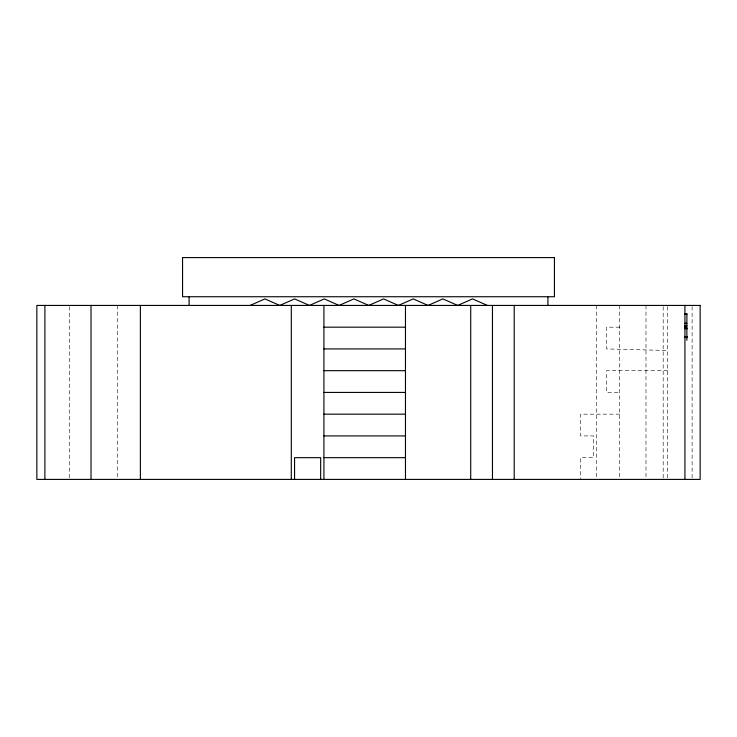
<?xml version="1.0" encoding="UTF-8"?>
<svg xmlns="http://www.w3.org/2000/svg" width="737" height="737" viewBox="0 0 737 737"><rect width="100%" height="100%" fill="white"/><g stroke="black" fill="none" stroke-linecap="round" stroke-linejoin="round"><path stroke-width="0.55" stroke-dasharray="3.69 2.76" d="M619.688 327.182L606.634 327.182L606.634 348.923L667.529 350.499M667.529 370.674L606.634 370.674L606.634 392.425L619.688 392.425M619.688 414.166L580.535 414.166L580.535 435.917L593.589 435.917L593.589 457.668L580.535 457.668L580.535 479.409M692.107 306.574L692.107 478.267M667.529 306.555L667.529 479.409M663.18 306.574L663.18 478.267M645.981 305.431L645.981 478.267M619.688 305.431L619.688 478.267M596.62 305.431L596.62 478.267M117.312 305.431L117.312 478.267M69.471 306.574L69.471 478.267"/><path stroke-width="1.11" d="M250.11 305.431L264.942 298.909L279.774 305.431L294.597 298.909L309.429 305.431L324.252 298.909L339.084 305.431L353.917 298.909L368.74 305.431L383.572 298.909L398.395 305.431L413.227 298.909L428.05 305.431L442.882 298.909L457.714 305.431L472.537 298.909L487.369 305.431M684.931 313.815L686.875 313.815L686.875 326.279L684.931 326.279M684.931 314.026L686.875 314.026M684.931 314.275L686.875 314.321M684.931 323.285L686.875 323.285M684.931 325.782L686.875 325.782M684.931 326.021L686.875 326.021M323.921 327.182L405.47 327.182M684.931 327.799L686.875 327.799M684.931 328.011L686.875 328.011M684.931 328.26L686.875 328.306M684.931 328.398L686.875 328.398M684.931 328.711L686.875 328.711M684.931 336.542L686.875 336.542M684.931 336.873L686.875 336.873M684.931 337.021L686.875 337.021M684.931 337.27L686.875 337.27M684.931 337.528L686.875 337.454M323.921 348.923L405.47 348.923M323.921 370.674L405.47 370.674M323.921 392.425L405.47 392.425M323.921 414.166L405.47 414.166M323.921 435.917L405.47 435.917M323.921 457.668L405.47 457.668M686.875 327.79L686.875 340.291M684.931 305.431L684.931 479.409M547.913 296.735L547.913 305.431M514.205 305.431L514.205 479.409M492.463 305.431L492.463 479.409M470.713 305.431L470.713 479.409M405.47 305.431L405.47 479.409M323.921 305.431L323.921 479.409M320.659 479.409L320.659 457.668L294.56 457.668L294.56 479.409M291.299 305.431L291.299 479.409M189.087 296.735L189.087 305.431M140.38 305.431L140.38 479.409M91.019 305.431L91.019 479.409M44.893 305.431L44.893 479.409M554.445 257.591L182.555 257.591L182.555 296.735L554.445 296.735L554.445 257.591M700.15 305.431L36.85 305.431L36.85 479.409L700.15 479.409L700.15 305.431"/></g></svg>
